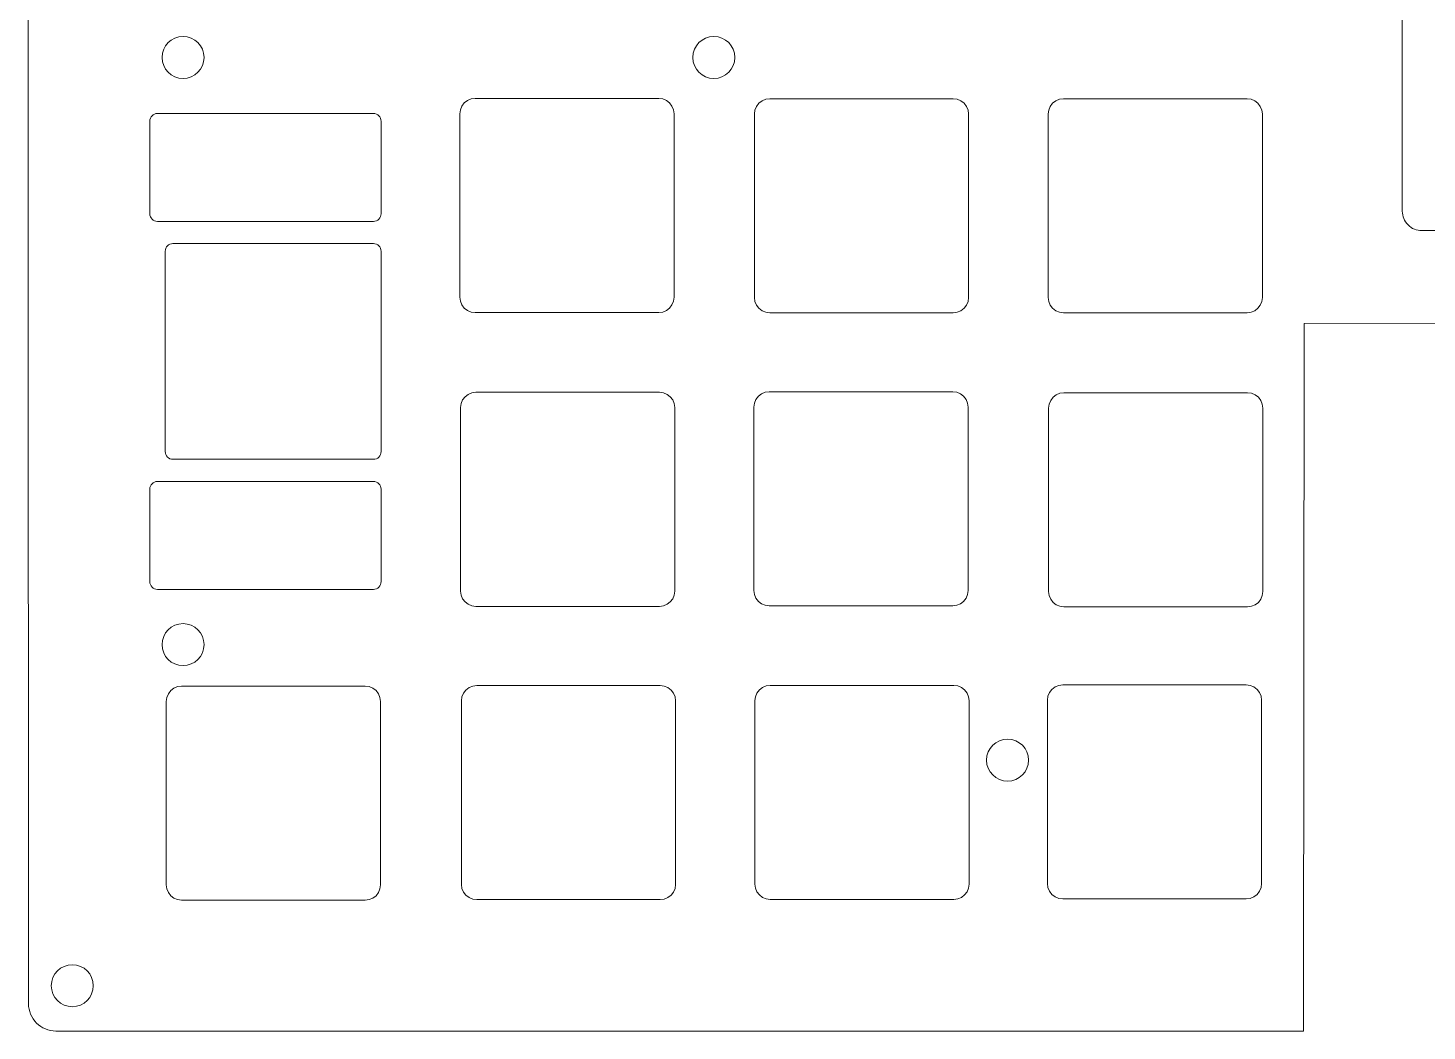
# Model space of a CAD drawing. Header units: centimetres. Extents: x -108 to -8, y -16 to 21.
# Drawn here: x -43.04 to -33.96, y 6.78 to 13.29 of the extents above; entities that cross this region are included whole.
import ezdxf

# ---------------------------------------------------------------- set-up
doc = ezdxf.new("R2010")
doc.units = ezdxf.units.CM
doc.header["$MEASUREMENT"] = 0
doc.layers.add('Layer 1', color=7, linetype='Continuous')

msp = doc.modelspace()

# ---------------------------------------------------------------- linework, layer by layer
at = {"layer": 'Layer 1', "color": 250, "lineweight": 20}
msp.add_ellipse((-42.74929, 7.07081), major_axis=(0, 0.13625), ratio=1, dxfattribs=at)
at = {"layer": 'Layer 1', "lineweight": 9}
for points in [[(-43.0364, 17.3257), (-43.0364, 17.3257), (-43.03309, 6.95437), (-43.03309, 6.95437)], [(-34.12293, 17.30362), (-34.12293, 17.30362), (-34.1243, 12.09721), (-34.1243, 12.09721)], [(-40.22259, 12.77835), (-40.22259, 12.77835), (-40.20681, 12.7989), (-40.20681, 12.7989)], [(-40.20681, 12.7989), (-40.20681, 12.7989), (-40.18626, 12.81467), (-40.18626, 12.81467)], [(-40.18626, 12.81467), (-40.18626, 12.81467), (-40.16233, 12.82458), (-40.16233, 12.82458)], [(-40.16233, 12.82458), (-40.16233, 12.82458), (-40.13666, 12.82796), (-40.13666, 12.82796)], [(-38.94608, 12.82796), (-38.94608, 12.82796), (-40.13666, 12.82796), (-40.13666, 12.82796)], [(-38.94608, 12.82796), (-38.94608, 12.82796), (-38.92041, 12.82458), (-38.92041, 12.82458)], [(-38.92041, 12.82458), (-38.92041, 12.82458), (-38.89648, 12.81467), (-38.89648, 12.81467)], [(-38.89648, 12.81467), (-38.89648, 12.81467), (-38.87593, 12.7989), (-38.87593, 12.7989)], [(-38.87593, 12.7989), (-38.87593, 12.7989), (-38.86016, 12.77835), (-38.86016, 12.77835)], [(-38.31253, 12.77678), (-38.31253, 12.77678), (-38.29675, 12.79733), (-38.29675, 12.79733)], [(-38.29675, 12.79733), (-38.29675, 12.79733), (-38.2762, 12.8131), (-38.2762, 12.8131)], [(-38.2762, 12.8131), (-38.2762, 12.8131), (-38.25227, 12.82301), (-38.25227, 12.82301)], [(-38.25227, 12.82301), (-38.25227, 12.82301), (-38.2266, 12.82639), (-38.2266, 12.82639)], [(-37.03602, 12.82639), (-37.03602, 12.82639), (-38.2266, 12.82639), (-38.2266, 12.82639)], [(-37.03602, 12.82639), (-37.03602, 12.82639), (-37.01035, 12.82301), (-37.01035, 12.82301)], [(-37.01035, 12.82301), (-37.01035, 12.82301), (-36.98642, 12.8131), (-36.98642, 12.8131)], [(-36.98642, 12.8131), (-36.98642, 12.8131), (-36.96587, 12.79733), (-36.96587, 12.79733)], [(-36.96587, 12.79733), (-36.96587, 12.79733), (-36.9501, 12.77678), (-36.9501, 12.77678)], [(-36.40752, 12.77678), (-36.40752, 12.77678), (-36.39174, 12.79733), (-36.39174, 12.79733)], [(-36.39174, 12.79733), (-36.39174, 12.79733), (-36.37119, 12.8131), (-36.37119, 12.8131)], [(-36.37119, 12.8131), (-36.37119, 12.8131), (-36.34726, 12.82301), (-36.34726, 12.82301)], [(-36.34726, 12.82301), (-36.34726, 12.82301), (-36.32159, 12.82639), (-36.32159, 12.82639)], [(-35.13101, 12.82639), (-35.13101, 12.82639), (-36.32159, 12.82639), (-36.32159, 12.82639)], [(-35.13101, 12.82639), (-35.13101, 12.82639), (-35.10534, 12.82301), (-35.10534, 12.82301)], [(-35.10534, 12.82301), (-35.10534, 12.82301), (-35.08141, 12.8131), (-35.08141, 12.8131)], [(-35.08141, 12.8131), (-35.08141, 12.8131), (-35.06086, 12.79733), (-35.06086, 12.79733)], [(-35.06086, 12.79733), (-35.06086, 12.79733), (-35.04509, 12.77678), (-35.04509, 12.77678)], [(-40.79649, 12.73031), (-40.79649, 12.73031), (-42.19649, 12.73031), (-42.19649, 12.73031)], [(-40.23587, 12.72875), (-40.23587, 12.72875), (-40.2325, 12.75442), (-40.2325, 12.75442)], [(-40.23587, 12.72875), (-40.23587, 12.72875), (-40.23587, 11.53817), (-40.23587, 11.53817)], [(-40.2325, 12.75442), (-40.2325, 12.75442), (-40.22259, 12.77835), (-40.22259, 12.77835)], [(-38.86016, 12.77835), (-38.86016, 12.77835), (-38.85025, 12.75442), (-38.85025, 12.75442)], [(-38.85025, 12.75442), (-38.85025, 12.75442), (-38.84687, 12.72875), (-38.84687, 12.72875)], [(-38.84687, 11.53817), (-38.84687, 11.53817), (-38.84687, 12.72875), (-38.84687, 12.72875)], [(-38.32581, 12.72718), (-38.32581, 12.72718), (-38.32244, 12.75285), (-38.32244, 12.75285)], [(-38.32581, 12.72718), (-38.32581, 12.72718), (-38.32581, 11.5366), (-38.32581, 11.5366)], [(-38.32244, 12.75285), (-38.32244, 12.75285), (-38.31253, 12.77678), (-38.31253, 12.77678)], [(-36.9501, 12.77678), (-36.9501, 12.77678), (-36.94019, 12.75285), (-36.94019, 12.75285)], [(-36.94019, 12.75285), (-36.94019, 12.75285), (-36.93681, 12.72718), (-36.93681, 12.72718)], [(-36.93681, 11.5366), (-36.93681, 11.5366), (-36.93681, 12.72718), (-36.93681, 12.72718)], [(-36.4208, 12.72718), (-36.4208, 12.72718), (-36.41743, 12.75285), (-36.41743, 12.75285)], [(-36.4208, 12.72718), (-36.4208, 12.72718), (-36.4208, 11.5366), (-36.4208, 11.5366)], [(-36.41743, 12.75285), (-36.41743, 12.75285), (-36.40752, 12.77678), (-36.40752, 12.77678)], [(-35.04509, 12.77678), (-35.04509, 12.77678), (-35.03518, 12.75285), (-35.03518, 12.75285)], [(-35.03518, 12.75285), (-35.03518, 12.75285), (-35.0318, 12.72718), (-35.0318, 12.72718)], [(-35.0318, 11.5366), (-35.0318, 11.5366), (-35.0318, 12.72718), (-35.0318, 12.72718)], [(-42.24649, 12.68031), (-42.24649, 12.68031), (-42.24649, 12.08031), (-42.24649, 12.08031)], [(-40.74649, 12.08031), (-40.74649, 12.08031), (-40.74649, 12.68031), (-40.74649, 12.68031)], [(-42.24649, 12.08031), (-42.24649, 12.0527), (-42.2241, 12.03031), (-42.19649, 12.03031)], [(-42.19649, 12.03031), (-42.19649, 12.03031), (-40.79649, 12.03031), (-40.79649, 12.03031)], [(-40.79649, 11.88651), (-40.79649, 11.88651), (-42.09649, 11.88651), (-42.09649, 11.88651)], [(-33.9973, 11.97021), (-33.9973, 11.97021), (-32.48264, 11.97021), (-32.48264, 11.97021)], [(-42.14649, 11.83651), (-42.14649, 11.83651), (-42.14649, 10.53651), (-42.14649, 10.53651)], [(-40.74649, 10.53651), (-40.74649, 10.53651), (-40.74649, 11.83651), (-40.74649, 11.83651)], [(-40.2325, 11.51249), (-40.2325, 11.51249), (-40.23587, 11.53817), (-40.23587, 11.53817)], [(-38.84687, 11.53817), (-38.84687, 11.53817), (-38.85025, 11.51249), (-38.85025, 11.51249)], [(-38.32244, 11.51092), (-38.32244, 11.51092), (-38.32581, 11.5366), (-38.32581, 11.5366)], [(-36.93681, 11.5366), (-36.93681, 11.5366), (-36.94019, 11.51092), (-36.94019, 11.51092)], [(-36.41743, 11.51092), (-36.41743, 11.51092), (-36.4208, 11.5366), (-36.4208, 11.5366)], [(-35.0318, 11.5366), (-35.0318, 11.5366), (-35.03518, 11.51092), (-35.03518, 11.51092)], [(-40.22259, 11.48857), (-40.22259, 11.48857), (-40.2325, 11.51249), (-40.2325, 11.51249)], [(-40.20681, 11.46802), (-40.20681, 11.46802), (-40.22259, 11.48857), (-40.22259, 11.48857)], [(-40.18626, 11.45224), (-40.18626, 11.45224), (-40.20681, 11.46802), (-40.20681, 11.46802)], [(-40.16233, 11.44233), (-40.16233, 11.44233), (-40.18626, 11.45224), (-40.18626, 11.45224)], [(-40.13666, 11.43896), (-40.13666, 11.43896), (-40.16233, 11.44233), (-40.16233, 11.44233)], [(-40.13666, 11.43896), (-40.13666, 11.43896), (-38.94608, 11.43896), (-38.94608, 11.43896)], [(-38.92041, 11.44233), (-38.92041, 11.44233), (-38.94608, 11.43896), (-38.94608, 11.43896)], [(-38.89648, 11.45224), (-38.89648, 11.45224), (-38.92041, 11.44233), (-38.92041, 11.44233)], [(-38.87593, 11.46802), (-38.87593, 11.46802), (-38.89648, 11.45224), (-38.89648, 11.45224)], [(-38.86016, 11.48857), (-38.86016, 11.48857), (-38.87593, 11.46802), (-38.87593, 11.46802)], [(-38.85025, 11.51249), (-38.85025, 11.51249), (-38.86016, 11.48857), (-38.86016, 11.48857)], [(-38.31253, 11.487), (-38.31253, 11.487), (-38.32244, 11.51092), (-38.32244, 11.51092)], [(-38.29675, 11.46645), (-38.29675, 11.46645), (-38.31253, 11.487), (-38.31253, 11.487)], [(-38.2762, 11.45067), (-38.2762, 11.45067), (-38.29675, 11.46645), (-38.29675, 11.46645)], [(-38.25227, 11.44076), (-38.25227, 11.44076), (-38.2762, 11.45067), (-38.2762, 11.45067)], [(-38.2266, 11.43739), (-38.2266, 11.43739), (-38.25227, 11.44076), (-38.25227, 11.44076)], [(-38.2266, 11.43739), (-38.2266, 11.43739), (-37.03602, 11.43739), (-37.03602, 11.43739)], [(-37.01035, 11.44076), (-37.01035, 11.44076), (-37.03602, 11.43739), (-37.03602, 11.43739)], [(-36.98642, 11.45067), (-36.98642, 11.45067), (-37.01035, 11.44076), (-37.01035, 11.44076)], [(-36.96587, 11.46645), (-36.96587, 11.46645), (-36.98642, 11.45067), (-36.98642, 11.45067)], [(-36.9501, 11.487), (-36.9501, 11.487), (-36.96587, 11.46645), (-36.96587, 11.46645)], [(-36.94019, 11.51092), (-36.94019, 11.51092), (-36.9501, 11.487), (-36.9501, 11.487)], [(-36.40752, 11.487), (-36.40752, 11.487), (-36.41743, 11.51092), (-36.41743, 11.51092)], [(-36.39174, 11.46645), (-36.39174, 11.46645), (-36.40752, 11.487), (-36.40752, 11.487)], [(-36.37119, 11.45067), (-36.37119, 11.45067), (-36.39174, 11.46645), (-36.39174, 11.46645)], [(-36.34726, 11.44076), (-36.34726, 11.44076), (-36.37119, 11.45067), (-36.37119, 11.45067)], [(-36.32159, 11.43739), (-36.32159, 11.43739), (-36.34726, 11.44076), (-36.34726, 11.44076)], [(-36.32159, 11.43739), (-36.32159, 11.43739), (-35.13101, 11.43739), (-35.13101, 11.43739)], [(-35.10534, 11.44076), (-35.10534, 11.44076), (-35.13101, 11.43739), (-35.13101, 11.43739)], [(-35.08141, 11.45067), (-35.08141, 11.45067), (-35.10534, 11.44076), (-35.10534, 11.44076)], [(-35.06086, 11.46645), (-35.06086, 11.46645), (-35.08141, 11.45067), (-35.08141, 11.45067)], [(-35.04509, 11.487), (-35.04509, 11.487), (-35.06086, 11.46645), (-35.06086, 11.46645)], [(-35.03518, 11.51092), (-35.03518, 11.51092), (-35.04509, 11.487), (-35.04509, 11.487)], [(-40.21762, 10.87176), (-40.21762, 10.87176), (-40.20184, 10.89231), (-40.20184, 10.89231)], [(-40.20184, 10.89231), (-40.20184, 10.89231), (-40.18129, 10.90808), (-40.18129, 10.90808)], [(-40.18129, 10.90808), (-40.18129, 10.90808), (-40.15736, 10.91799), (-40.15736, 10.91799)], [(-40.15736, 10.91799), (-40.15736, 10.91799), (-40.13169, 10.92137), (-40.13169, 10.92137)], [(-38.94111, 10.92137), (-38.94111, 10.92137), (-40.13169, 10.92137), (-40.13169, 10.92137)], [(-38.94111, 10.92137), (-38.94111, 10.92137), (-38.91544, 10.91799), (-38.91544, 10.91799)], [(-38.91544, 10.91799), (-38.91544, 10.91799), (-38.89151, 10.90808), (-38.89151, 10.90808)], [(-38.89151, 10.90808), (-38.89151, 10.90808), (-38.87096, 10.89231), (-38.87096, 10.89231)], [(-38.87096, 10.89231), (-38.87096, 10.89231), (-38.85519, 10.87176), (-38.85519, 10.87176)], [(-38.316, 10.87515), (-38.316, 10.87515), (-38.30022, 10.8957), (-38.30022, 10.8957)], [(-38.30022, 10.8957), (-38.30022, 10.8957), (-38.27967, 10.91147), (-38.27967, 10.91147)], [(-38.27967, 10.91147), (-38.27967, 10.91147), (-38.25574, 10.92138), (-38.25574, 10.92138)], [(-38.25574, 10.92138), (-38.25574, 10.92138), (-38.23007, 10.92476), (-38.23007, 10.92476)], [(-37.03949, 10.92476), (-37.03949, 10.92476), (-38.23007, 10.92476), (-38.23007, 10.92476)], [(-37.03949, 10.92476), (-37.03949, 10.92476), (-37.01382, 10.92138), (-37.01382, 10.92138)], [(-37.01382, 10.92138), (-37.01382, 10.92138), (-36.98989, 10.91147), (-36.98989, 10.91147)], [(-36.98989, 10.91147), (-36.98989, 10.91147), (-36.96934, 10.8957), (-36.96934, 10.8957)], [(-36.96934, 10.8957), (-36.96934, 10.8957), (-36.95357, 10.87515), (-36.95357, 10.87515)], [(-36.40434, 10.86847), (-36.40434, 10.86847), (-36.38856, 10.88902), (-36.38856, 10.88902)], [(-36.38856, 10.88902), (-36.38856, 10.88902), (-36.36801, 10.90479), (-36.36801, 10.90479)], [(-36.36801, 10.90479), (-36.36801, 10.90479), (-36.34408, 10.9147), (-36.34408, 10.9147)], [(-36.34408, 10.9147), (-36.34408, 10.9147), (-36.31841, 10.91808), (-36.31841, 10.91808)], [(-35.12783, 10.91808), (-35.12783, 10.91808), (-36.31841, 10.91808), (-36.31841, 10.91808)], [(-35.12783, 10.91808), (-35.12783, 10.91808), (-35.10216, 10.9147), (-35.10216, 10.9147)], [(-35.10216, 10.9147), (-35.10216, 10.9147), (-35.07823, 10.90479), (-35.07823, 10.90479)], [(-35.07823, 10.90479), (-35.07823, 10.90479), (-35.05768, 10.88902), (-35.05768, 10.88902)], [(-35.05768, 10.88902), (-35.05768, 10.88902), (-35.04191, 10.86847), (-35.04191, 10.86847)], [(-40.2309, 10.82216), (-40.2309, 10.82216), (-40.22753, 10.84783), (-40.22753, 10.84783)], [(-40.2309, 10.82216), (-40.2309, 10.82216), (-40.2309, 9.63158), (-40.2309, 9.63158)], [(-40.22753, 10.84783), (-40.22753, 10.84783), (-40.21762, 10.87176), (-40.21762, 10.87176)], [(-38.85519, 10.87176), (-38.85519, 10.87176), (-38.84528, 10.84783), (-38.84528, 10.84783)], [(-38.84528, 10.84783), (-38.84528, 10.84783), (-38.8419, 10.82216), (-38.8419, 10.82216)], [(-38.8419, 9.63158), (-38.8419, 9.63158), (-38.8419, 10.82216), (-38.8419, 10.82216)], [(-38.32928, 10.82555), (-38.32928, 10.82555), (-38.32591, 10.85122), (-38.32591, 10.85122)], [(-38.32928, 10.82555), (-38.32928, 10.82555), (-38.32928, 9.63497), (-38.32928, 9.63497)], [(-38.32591, 10.85122), (-38.32591, 10.85122), (-38.316, 10.87515), (-38.316, 10.87515)], [(-36.95357, 10.87515), (-36.95357, 10.87515), (-36.94366, 10.85122), (-36.94366, 10.85122)], [(-36.94366, 10.85122), (-36.94366, 10.85122), (-36.94028, 10.82555), (-36.94028, 10.82555)], [(-36.94028, 9.63497), (-36.94028, 9.63497), (-36.94028, 10.82555), (-36.94028, 10.82555)], [(-36.41762, 10.81887), (-36.41762, 10.81887), (-36.41425, 10.84454), (-36.41425, 10.84454)], [(-36.41762, 10.81887), (-36.41762, 10.81887), (-36.41762, 9.62829), (-36.41762, 9.62829)], [(-36.41425, 10.84454), (-36.41425, 10.84454), (-36.40434, 10.86847), (-36.40434, 10.86847)], [(-35.04191, 10.86847), (-35.04191, 10.86847), (-35.032, 10.84454), (-35.032, 10.84454)], [(-35.032, 10.84454), (-35.032, 10.84454), (-35.02862, 10.81887), (-35.02862, 10.81887)], [(-35.02862, 9.62829), (-35.02862, 9.62829), (-35.02862, 10.81887), (-35.02862, 10.81887)], [(-42.14649, 10.53651), (-42.14649, 10.5089), (-42.1241, 10.48651), (-42.09649, 10.48651)], [(-42.09649, 10.48651), (-42.09649, 10.48651), (-40.79649, 10.48651), (-40.79649, 10.48651)], [(-40.79649, 10.34271), (-40.79649, 10.34271), (-42.19649, 10.34271), (-42.19649, 10.34271)], [(-42.24649, 10.29271), (-42.24649, 10.29271), (-42.24649, 9.69271), (-42.24649, 9.69271)], [(-40.74649, 9.69271), (-40.74649, 9.69271), (-40.74649, 10.29271), (-40.74649, 10.29271)], [(-42.24649, 9.69271), (-42.24649, 9.6651), (-42.2241, 9.64271), (-42.19649, 9.64271)], [(-42.19649, 9.64271), (-42.19649, 9.64271), (-40.79649, 9.64271), (-40.79649, 9.64271)], [(-40.22753, 9.6059), (-40.22753, 9.6059), (-40.2309, 9.63158), (-40.2309, 9.63158)], [(-38.8419, 9.63158), (-38.8419, 9.63158), (-38.84528, 9.6059), (-38.84528, 9.6059)], [(-38.32591, 9.60929), (-38.32591, 9.60929), (-38.32928, 9.63497), (-38.32928, 9.63497)], [(-36.94028, 9.63497), (-36.94028, 9.63497), (-36.94366, 9.60929), (-36.94366, 9.60929)], [(-36.41425, 9.60261), (-36.41425, 9.60261), (-36.41762, 9.62829), (-36.41762, 9.62829)], [(-35.02862, 9.62829), (-35.02862, 9.62829), (-35.032, 9.60261), (-35.032, 9.60261)], [(-40.21762, 9.58198), (-40.21762, 9.58198), (-40.22753, 9.6059), (-40.22753, 9.6059)], [(-40.20184, 9.56143), (-40.20184, 9.56143), (-40.21762, 9.58198), (-40.21762, 9.58198)], [(-40.18129, 9.54565), (-40.18129, 9.54565), (-40.20184, 9.56143), (-40.20184, 9.56143)], [(-40.15736, 9.53574), (-40.15736, 9.53574), (-40.18129, 9.54565), (-40.18129, 9.54565)], [(-40.13169, 9.53237), (-40.13169, 9.53237), (-40.15736, 9.53574), (-40.15736, 9.53574)], [(-40.13169, 9.53237), (-40.13169, 9.53237), (-38.94111, 9.53237), (-38.94111, 9.53237)], [(-38.91544, 9.53574), (-38.91544, 9.53574), (-38.94111, 9.53237), (-38.94111, 9.53237)], [(-38.89151, 9.54565), (-38.89151, 9.54565), (-38.91544, 9.53574), (-38.91544, 9.53574)], [(-38.87096, 9.56143), (-38.87096, 9.56143), (-38.89151, 9.54565), (-38.89151, 9.54565)], [(-38.85519, 9.58198), (-38.85519, 9.58198), (-38.87096, 9.56143), (-38.87096, 9.56143)], [(-38.84528, 9.6059), (-38.84528, 9.6059), (-38.85519, 9.58198), (-38.85519, 9.58198)], [(-38.316, 9.58537), (-38.316, 9.58537), (-38.32591, 9.60929), (-38.32591, 9.60929)], [(-38.30022, 9.56482), (-38.30022, 9.56482), (-38.316, 9.58537), (-38.316, 9.58537)], [(-38.27967, 9.54904), (-38.27967, 9.54904), (-38.30022, 9.56482), (-38.30022, 9.56482)], [(-38.25574, 9.53913), (-38.25574, 9.53913), (-38.27967, 9.54904), (-38.27967, 9.54904)], [(-38.23007, 9.53576), (-38.23007, 9.53576), (-38.25574, 9.53913), (-38.25574, 9.53913)], [(-38.23007, 9.53576), (-38.23007, 9.53576), (-37.03949, 9.53576), (-37.03949, 9.53576)], [(-37.01382, 9.53913), (-37.01382, 9.53913), (-37.03949, 9.53576), (-37.03949, 9.53576)], [(-36.98989, 9.54904), (-36.98989, 9.54904), (-37.01382, 9.53913), (-37.01382, 9.53913)], [(-36.96934, 9.56482), (-36.96934, 9.56482), (-36.98989, 9.54904), (-36.98989, 9.54904)], [(-36.95357, 9.58537), (-36.95357, 9.58537), (-36.96934, 9.56482), (-36.96934, 9.56482)], [(-36.94366, 9.60929), (-36.94366, 9.60929), (-36.95357, 9.58537), (-36.95357, 9.58537)], [(-36.40434, 9.57869), (-36.40434, 9.57869), (-36.41425, 9.60261), (-36.41425, 9.60261)], [(-36.38856, 9.55814), (-36.38856, 9.55814), (-36.40434, 9.57869), (-36.40434, 9.57869)], [(-36.36801, 9.54236), (-36.36801, 9.54236), (-36.38856, 9.55814), (-36.38856, 9.55814)], [(-36.34408, 9.53245), (-36.34408, 9.53245), (-36.36801, 9.54236), (-36.36801, 9.54236)], [(-36.31841, 9.52908), (-36.31841, 9.52908), (-36.34408, 9.53245), (-36.34408, 9.53245)], [(-36.31841, 9.52908), (-36.31841, 9.52908), (-35.12783, 9.52908), (-35.12783, 9.52908)], [(-35.10216, 9.53245), (-35.10216, 9.53245), (-35.12783, 9.52908), (-35.12783, 9.52908)], [(-35.07823, 9.54236), (-35.07823, 9.54236), (-35.10216, 9.53245), (-35.10216, 9.53245)], [(-35.05768, 9.55814), (-35.05768, 9.55814), (-35.07823, 9.54236), (-35.07823, 9.54236)], [(-35.04191, 9.57869), (-35.04191, 9.57869), (-35.05768, 9.55814), (-35.05768, 9.55814)], [(-35.032, 9.60261), (-35.032, 9.60261), (-35.04191, 9.57869), (-35.04191, 9.57869)], [(-42.126, 8.96526), (-42.126, 8.96526), (-42.11022, 8.98581), (-42.11022, 8.98581)], [(-42.11022, 8.98581), (-42.11022, 8.98581), (-42.08967, 9.00158), (-42.08967, 9.00158)], [(-42.08967, 9.00158), (-42.08967, 9.00158), (-42.06574, 9.01149), (-42.06574, 9.01149)], [(-42.06574, 9.01149), (-42.06574, 9.01149), (-42.04007, 9.01487), (-42.04007, 9.01487)], [(-40.84949, 9.01487), (-40.84949, 9.01487), (-42.04007, 9.01487), (-42.04007, 9.01487)], [(-40.84949, 9.01487), (-40.84949, 9.01487), (-40.82382, 9.01149), (-40.82382, 9.01149)], [(-40.82382, 9.01149), (-40.82382, 9.01149), (-40.79989, 9.00158), (-40.79989, 9.00158)], [(-40.79989, 9.00158), (-40.79989, 9.00158), (-40.77934, 8.98581), (-40.77934, 8.98581)], [(-40.77934, 8.98581), (-40.77934, 8.98581), (-40.76357, 8.96526), (-40.76357, 8.96526)], [(-40.2127, 8.96842), (-40.2127, 8.96842), (-40.19692, 8.98897), (-40.19692, 8.98897)], [(-40.19692, 8.98897), (-40.19692, 8.98897), (-40.17637, 9.00474), (-40.17637, 9.00474)], [(-40.17637, 9.00474), (-40.17637, 9.00474), (-40.15244, 9.01465), (-40.15244, 9.01465)], [(-40.15244, 9.01465), (-40.15244, 9.01465), (-40.12677, 9.01803), (-40.12677, 9.01803)], [(-38.93619, 9.01803), (-38.93619, 9.01803), (-40.12677, 9.01803), (-40.12677, 9.01803)], [(-38.93619, 9.01803), (-38.93619, 9.01803), (-38.91052, 9.01465), (-38.91052, 9.01465)], [(-38.91052, 9.01465), (-38.91052, 9.01465), (-38.88659, 9.00474), (-38.88659, 9.00474)], [(-38.88659, 9.00474), (-38.88659, 9.00474), (-38.86604, 8.98897), (-38.86604, 8.98897)], [(-38.86604, 8.98897), (-38.86604, 8.98897), (-38.85027, 8.96842), (-38.85027, 8.96842)], [(-38.30936, 8.97007), (-38.30936, 8.97007), (-38.29358, 8.99062), (-38.29358, 8.99062)], [(-38.29358, 8.99062), (-38.29358, 8.99062), (-38.27303, 9.00639), (-38.27303, 9.00639)], [(-38.27303, 9.00639), (-38.27303, 9.00639), (-38.2491, 9.0163), (-38.2491, 9.0163)], [(-38.2491, 9.0163), (-38.2491, 9.0163), (-38.22343, 9.01968), (-38.22343, 9.01968)], [(-37.03285, 9.01968), (-37.03285, 9.01968), (-38.22343, 9.01968), (-38.22343, 9.01968)], [(-37.03285, 9.01968), (-37.03285, 9.01968), (-37.00718, 9.0163), (-37.00718, 9.0163)], [(-37.00718, 9.0163), (-37.00718, 9.0163), (-36.98325, 9.00639), (-36.98325, 9.00639)], [(-36.98325, 9.00639), (-36.98325, 9.00639), (-36.9627, 8.99062), (-36.9627, 8.99062)], [(-36.9627, 8.99062), (-36.9627, 8.99062), (-36.94693, 8.97007), (-36.94693, 8.97007)], [(-36.4126, 8.97326), (-36.4126, 8.97326), (-36.39682, 8.99381), (-36.39682, 8.99381)], [(-36.39682, 8.99381), (-36.39682, 8.99381), (-36.37627, 9.00958), (-36.37627, 9.00958)], [(-36.37627, 9.00958), (-36.37627, 9.00958), (-36.35234, 9.01949), (-36.35234, 9.01949)], [(-36.35234, 9.01949), (-36.35234, 9.01949), (-36.32667, 9.02287), (-36.32667, 9.02287)], [(-35.13609, 9.02287), (-35.13609, 9.02287), (-36.32667, 9.02287), (-36.32667, 9.02287)], [(-35.13609, 9.02287), (-35.13609, 9.02287), (-35.11042, 9.01949), (-35.11042, 9.01949)], [(-35.11042, 9.01949), (-35.11042, 9.01949), (-35.08649, 9.00958), (-35.08649, 9.00958)], [(-35.08649, 9.00958), (-35.08649, 9.00958), (-35.06594, 8.99381), (-35.06594, 8.99381)], [(-35.06594, 8.99381), (-35.06594, 8.99381), (-35.05017, 8.97326), (-35.05017, 8.97326)], [(-42.13928, 8.91566), (-42.13928, 8.91566), (-42.13591, 8.94133), (-42.13591, 8.94133)], [(-42.13928, 8.91566), (-42.13928, 8.91566), (-42.13928, 7.72508), (-42.13928, 7.72508)], [(-42.13591, 8.94133), (-42.13591, 8.94133), (-42.126, 8.96526), (-42.126, 8.96526)], [(-40.76357, 8.96526), (-40.76357, 8.96526), (-40.75366, 8.94133), (-40.75366, 8.94133)], [(-40.75366, 8.94133), (-40.75366, 8.94133), (-40.75028, 8.91566), (-40.75028, 8.91566)], [(-40.75028, 7.72508), (-40.75028, 7.72508), (-40.75028, 8.91566), (-40.75028, 8.91566)], [(-40.22598, 8.91882), (-40.22598, 8.91882), (-40.22261, 8.94449), (-40.22261, 8.94449)], [(-40.22598, 8.91882), (-40.22598, 8.91882), (-40.22598, 7.72824), (-40.22598, 7.72824)], [(-40.22261, 8.94449), (-40.22261, 8.94449), (-40.2127, 8.96842), (-40.2127, 8.96842)], [(-38.85027, 8.96842), (-38.85027, 8.96842), (-38.84036, 8.94449), (-38.84036, 8.94449)], [(-38.84036, 8.94449), (-38.84036, 8.94449), (-38.83698, 8.91882), (-38.83698, 8.91882)], [(-38.83698, 7.72824), (-38.83698, 7.72824), (-38.83698, 8.91882), (-38.83698, 8.91882)], [(-38.32264, 8.92047), (-38.32264, 8.92047), (-38.31927, 8.94614), (-38.31927, 8.94614)], [(-38.32264, 8.92047), (-38.32264, 8.92047), (-38.32264, 7.72989), (-38.32264, 7.72989)], [(-38.31927, 8.94614), (-38.31927, 8.94614), (-38.30936, 8.97007), (-38.30936, 8.97007)], [(-36.94693, 8.97007), (-36.94693, 8.97007), (-36.93702, 8.94614), (-36.93702, 8.94614)], [(-36.93702, 8.94614), (-36.93702, 8.94614), (-36.93364, 8.92047), (-36.93364, 8.92047)], [(-36.93364, 7.72989), (-36.93364, 7.72989), (-36.93364, 8.92047), (-36.93364, 8.92047)], [(-36.42588, 8.92366), (-36.42588, 8.92366), (-36.42251, 8.94933), (-36.42251, 8.94933)], [(-36.42588, 8.92366), (-36.42588, 8.92366), (-36.42588, 7.73308), (-36.42588, 7.73308)], [(-36.42251, 8.94933), (-36.42251, 8.94933), (-36.4126, 8.97326), (-36.4126, 8.97326)], [(-35.05017, 8.97326), (-35.05017, 8.97326), (-35.04026, 8.94933), (-35.04026, 8.94933)], [(-35.04026, 8.94933), (-35.04026, 8.94933), (-35.03688, 8.92366), (-35.03688, 8.92366)], [(-35.03688, 7.73308), (-35.03688, 7.73308), (-35.03688, 8.92366), (-35.03688, 8.92366)], [(-42.13591, 7.6994), (-42.13591, 7.6994), (-42.13928, 7.72508), (-42.13928, 7.72508)], [(-40.75028, 7.72508), (-40.75028, 7.72508), (-40.75366, 7.6994), (-40.75366, 7.6994)], [(-40.22261, 7.70256), (-40.22261, 7.70256), (-40.22598, 7.72824), (-40.22598, 7.72824)], [(-38.83698, 7.72824), (-38.83698, 7.72824), (-38.84036, 7.70256), (-38.84036, 7.70256)], [(-38.31927, 7.70421), (-38.31927, 7.70421), (-38.32264, 7.72989), (-38.32264, 7.72989)], [(-36.93364, 7.72989), (-36.93364, 7.72989), (-36.93702, 7.70421), (-36.93702, 7.70421)], [(-36.42251, 7.7074), (-36.42251, 7.7074), (-36.42588, 7.73308), (-36.42588, 7.73308)], [(-35.03688, 7.73308), (-35.03688, 7.73308), (-35.04026, 7.7074), (-35.04026, 7.7074)], [(-42.126, 7.67548), (-42.126, 7.67548), (-42.13591, 7.6994), (-42.13591, 7.6994)], [(-42.11022, 7.65493), (-42.11022, 7.65493), (-42.126, 7.67548), (-42.126, 7.67548)], [(-42.08967, 7.63915), (-42.08967, 7.63915), (-42.11022, 7.65493), (-42.11022, 7.65493)], [(-42.06574, 7.62924), (-42.06574, 7.62924), (-42.08967, 7.63915), (-42.08967, 7.63915)], [(-42.04007, 7.62587), (-42.04007, 7.62587), (-42.06574, 7.62924), (-42.06574, 7.62924)], [(-42.04007, 7.62587), (-42.04007, 7.62587), (-40.84949, 7.62587), (-40.84949, 7.62587)], [(-40.82382, 7.62924), (-40.82382, 7.62924), (-40.84949, 7.62587), (-40.84949, 7.62587)], [(-40.79989, 7.63915), (-40.79989, 7.63915), (-40.82382, 7.62924), (-40.82382, 7.62924)], [(-40.77934, 7.65493), (-40.77934, 7.65493), (-40.79989, 7.63915), (-40.79989, 7.63915)], [(-40.76357, 7.67548), (-40.76357, 7.67548), (-40.77934, 7.65493), (-40.77934, 7.65493)], [(-40.75366, 7.6994), (-40.75366, 7.6994), (-40.76357, 7.67548), (-40.76357, 7.67548)], [(-40.2127, 7.67864), (-40.2127, 7.67864), (-40.22261, 7.70256), (-40.22261, 7.70256)], [(-40.19692, 7.65809), (-40.19692, 7.65809), (-40.2127, 7.67864), (-40.2127, 7.67864)], [(-40.17637, 7.64231), (-40.17637, 7.64231), (-40.19692, 7.65809), (-40.19692, 7.65809)], [(-40.15244, 7.6324), (-40.15244, 7.6324), (-40.17637, 7.64231), (-40.17637, 7.64231)], [(-40.12677, 7.62903), (-40.12677, 7.62903), (-40.15244, 7.6324), (-40.15244, 7.6324)], [(-40.12677, 7.62903), (-40.12677, 7.62903), (-38.93619, 7.62903), (-38.93619, 7.62903)], [(-38.91052, 7.6324), (-38.91052, 7.6324), (-38.93619, 7.62903), (-38.93619, 7.62903)], [(-38.88659, 7.64231), (-38.88659, 7.64231), (-38.91052, 7.6324), (-38.91052, 7.6324)], [(-38.86604, 7.65809), (-38.86604, 7.65809), (-38.88659, 7.64231), (-38.88659, 7.64231)], [(-38.85027, 7.67864), (-38.85027, 7.67864), (-38.86604, 7.65809), (-38.86604, 7.65809)], [(-38.84036, 7.70256), (-38.84036, 7.70256), (-38.85027, 7.67864), (-38.85027, 7.67864)], [(-38.30936, 7.68029), (-38.30936, 7.68029), (-38.31927, 7.70421), (-38.31927, 7.70421)], [(-38.29358, 7.65974), (-38.29358, 7.65974), (-38.30936, 7.68029), (-38.30936, 7.68029)], [(-38.27303, 7.64396), (-38.27303, 7.64396), (-38.29358, 7.65974), (-38.29358, 7.65974)], [(-38.2491, 7.63405), (-38.2491, 7.63405), (-38.27303, 7.64396), (-38.27303, 7.64396)], [(-38.22343, 7.63068), (-38.22343, 7.63068), (-38.2491, 7.63405), (-38.2491, 7.63405)], [(-38.22343, 7.63068), (-38.22343, 7.63068), (-37.03285, 7.63068), (-37.03285, 7.63068)], [(-37.00718, 7.63405), (-37.00718, 7.63405), (-37.03285, 7.63068), (-37.03285, 7.63068)], [(-36.98325, 7.64396), (-36.98325, 7.64396), (-37.00718, 7.63405), (-37.00718, 7.63405)], [(-36.9627, 7.65974), (-36.9627, 7.65974), (-36.98325, 7.64396), (-36.98325, 7.64396)], [(-36.94693, 7.68029), (-36.94693, 7.68029), (-36.9627, 7.65974), (-36.9627, 7.65974)], [(-36.93702, 7.70421), (-36.93702, 7.70421), (-36.94693, 7.68029), (-36.94693, 7.68029)], [(-36.4126, 7.68348), (-36.4126, 7.68348), (-36.42251, 7.7074), (-36.42251, 7.7074)], [(-36.39682, 7.66293), (-36.39682, 7.66293), (-36.4126, 7.68348), (-36.4126, 7.68348)], [(-36.37627, 7.64715), (-36.37627, 7.64715), (-36.39682, 7.66293), (-36.39682, 7.66293)], [(-36.35234, 7.63724), (-36.35234, 7.63724), (-36.37627, 7.64715), (-36.37627, 7.64715)], [(-36.32667, 7.63387), (-36.32667, 7.63387), (-36.35234, 7.63724), (-36.35234, 7.63724)], [(-36.32667, 7.63387), (-36.32667, 7.63387), (-35.13609, 7.63387), (-35.13609, 7.63387)], [(-35.11042, 7.63724), (-35.11042, 7.63724), (-35.13609, 7.63387), (-35.13609, 7.63387)], [(-35.08649, 7.64715), (-35.08649, 7.64715), (-35.11042, 7.63724), (-35.11042, 7.63724)], [(-35.06594, 7.66293), (-35.06594, 7.66293), (-35.08649, 7.64715), (-35.08649, 7.64715)], [(-35.05017, 7.68348), (-35.05017, 7.68348), (-35.06594, 7.66293), (-35.06594, 7.66293)], [(-35.04026, 7.7074), (-35.04026, 7.7074), (-35.05017, 7.68348), (-35.05017, 7.68348)]]:
    msp.add_open_spline(points, degree=3, dxfattribs=at)
for points, knots in [([(-42.1669, 13.09393), (-42.1669, 13.01868), (-42.1059, 12.95768), (-42.03065, 12.95768), (-41.9554, 12.95768), (-41.8944, 13.01868), (-41.8944, 13.09393), (-41.8944, 13.16918), (-41.9554, 13.23018), (-42.03065, 13.23018), (-42.1059, 13.23018), (-42.1669, 13.16918), (-42.1669, 13.09393)], [0, 0, 0, 0, 0.25, 0.25, 0.25, 0.5, 0.5, 0.5, 0.75, 0.75, 0.75, 1, 1, 1, 1]), ([(-38.7252, 13.09393), (-38.7252, 13.01868), (-38.6642, 12.95768), (-38.58895, 12.95768), (-38.5137, 12.95768), (-38.4527, 13.01868), (-38.4527, 13.09393), (-38.4527, 13.16918), (-38.5137, 13.23018), (-38.58895, 13.23018), (-38.6642, 13.23018), (-38.7252, 13.16918), (-38.7252, 13.09393)], [0, 0, 0, 0, 0.25, 0.25, 0.25, 0.5, 0.5, 0.5, 0.75, 0.75, 0.75, 1, 1, 1, 1]), ([(-42.19649, 12.73031), (-42.20975, 12.73031), (-42.22247, 12.72504), (-42.23185, 12.71567), (-42.24122, 12.70629), (-42.24649, 12.69357), (-42.24649, 12.68031)], [0, 0, 0, 0, 0.5, 0.5, 0.5, 1, 1, 1, 1]), ([(-40.74649, 12.68031), (-40.74649, 12.69357), (-40.75176, 12.70629), (-40.76113, 12.71567), (-40.77051, 12.72504), (-40.78323, 12.73031), (-40.79649, 12.73031)], [0, 0, 0, 0, 0.5, 0.5, 0.5, 1, 1, 1, 1]), ([(-40.79649, 12.03031), (-40.78323, 12.03031), (-40.77051, 12.03558), (-40.76113, 12.04495), (-40.75176, 12.05433), (-40.74649, 12.06705), (-40.74649, 12.08031)], [0, 0, 0, 0, 0.5, 0.5, 0.5, 1, 1, 1, 1]), ([(-34.1243, 12.09721), (-34.1243, 12.06353), (-34.11091, 12.03122), (-34.0871, 12.00741), (-34.06329, 11.9836), (-34.03098, 11.97021), (-33.9973, 11.97021)], [0, 0, 0, 0, 0.5, 0.5, 0.5, 1, 1, 1, 1]), ([(-42.09649, 11.88651), (-42.10975, 11.88651), (-42.12247, 11.88124), (-42.13185, 11.87187), (-42.14122, 11.86249), (-42.14649, 11.84977), (-42.14649, 11.83651)], [0, 0, 0, 0, 0.5, 0.5, 0.5, 1, 1, 1, 1]), ([(-40.74649, 11.83651), (-40.74649, 11.84977), (-40.75176, 11.86249), (-40.76113, 11.87187), (-40.77051, 11.88124), (-40.78323, 11.88651), (-40.79649, 11.88651)], [0, 0, 0, 0, 0.5, 0.5, 0.5, 1, 1, 1, 1]), ([(-42.85529, 6.77657), (-42.85529, 6.77657), (-34.7644, 6.77657), (-34.7644, 6.77657), (-34.7644, 6.77657), (-34.7615, 11.36823), (-34.7615, 11.36823), (-34.7615, 11.36823), (-32.94159, 11.36939), (-32.94159, 11.36939), (-32.94159, 11.36939), (-32.94207, 6.77657), (-32.94207, 6.77657), (-32.94207, 6.77657), (-32.50495, 6.77657), (-32.50495, 6.77657)], [0, 0, 0, 0, 0.2, 0.2, 0.2, 0.4, 0.4, 0.4, 0.6, 0.6, 0.6, 0.8, 0.8, 0.8, 1, 1, 1, 1]), ([(-40.79649, 10.48651), (-40.78323, 10.48651), (-40.77051, 10.49178), (-40.76113, 10.50115), (-40.75176, 10.51053), (-40.74649, 10.52325), (-40.74649, 10.53651)], [0, 0, 0, 0, 0.5, 0.5, 0.5, 1, 1, 1, 1]), ([(-42.19649, 10.34271), (-42.20975, 10.34271), (-42.22247, 10.33744), (-42.23185, 10.32807), (-42.24122, 10.31869), (-42.24649, 10.30597), (-42.24649, 10.29271)], [0, 0, 0, 0, 0.5, 0.5, 0.5, 1, 1, 1, 1]), ([(-40.74649, 10.29271), (-40.74649, 10.30597), (-40.75176, 10.31869), (-40.76113, 10.32807), (-40.77051, 10.33744), (-40.78323, 10.34271), (-40.79649, 10.34271)], [0, 0, 0, 0, 0.5, 0.5, 0.5, 1, 1, 1, 1]), ([(-40.79649, 9.64271), (-40.78323, 9.64271), (-40.77051, 9.64798), (-40.76113, 9.65735), (-40.75176, 9.66673), (-40.74649, 9.67945), (-40.74649, 9.69271)], [0, 0, 0, 0, 0.5, 0.5, 0.5, 1, 1, 1, 1]), ([(-42.1669, 9.28393), (-42.1669, 9.20868), (-42.1059, 9.14768), (-42.03065, 9.14768), (-41.9554, 9.14768), (-41.8944, 9.20868), (-41.8944, 9.28393), (-41.8944, 9.35918), (-41.9554, 9.42018), (-42.03065, 9.42018), (-42.1059, 9.42018), (-42.1669, 9.35918), (-42.1669, 9.28393)], [0, 0, 0, 0, 0.25, 0.25, 0.25, 0.5, 0.5, 0.5, 0.75, 0.75, 0.75, 1, 1, 1, 1]), ([(-36.8202, 8.53463), (-36.8202, 8.45938), (-36.7592, 8.39838), (-36.68395, 8.39838), (-36.6087, 8.39838), (-36.5477, 8.45938), (-36.5477, 8.53463), (-36.5477, 8.60988), (-36.6087, 8.67088), (-36.68395, 8.67088), (-36.7592, 8.67088), (-36.8202, 8.60988), (-36.8202, 8.53463)], [0, 0, 0, 0, 0.25, 0.25, 0.25, 0.5, 0.5, 0.5, 0.75, 0.75, 0.75, 1, 1, 1, 1]), ([(-43.03309, 6.95437), (-43.03309, 6.90721), (-43.01435, 6.86199), (-42.98101, 6.82865), (-42.94767, 6.79531), (-42.90245, 6.77657), (-42.85529, 6.77657)], [0, 0, 0, 0, 0.5, 0.5, 0.5, 1, 1, 1, 1])]:
    msp.add_open_spline(points, degree=3, knots=knots, dxfattribs=at)

doc.saveas('drawing.dxf')
